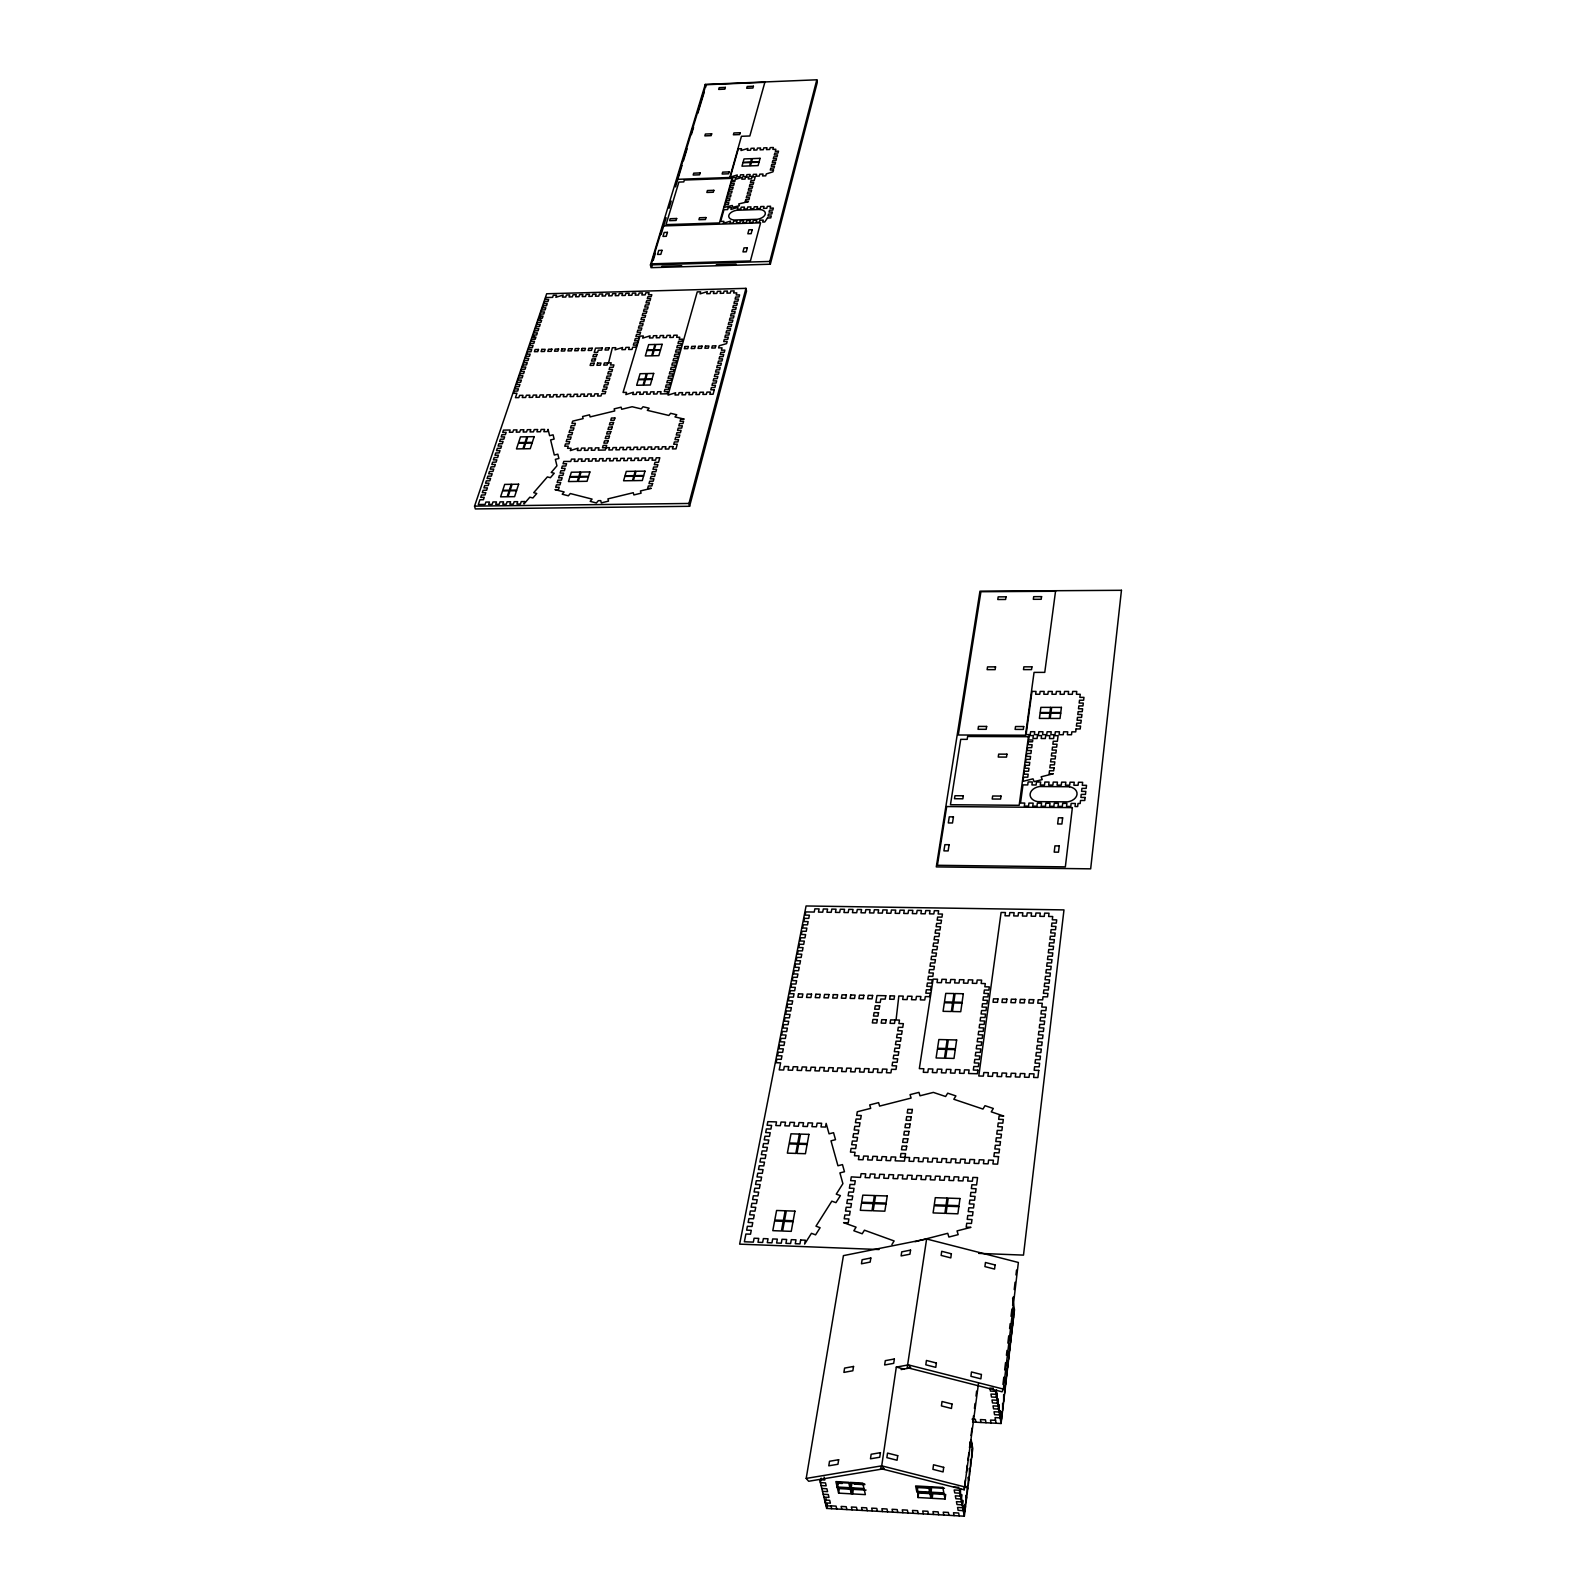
<?xml version="1.0" encoding="UTF-8"?>
<svg xmlns="http://www.w3.org/2000/svg" width="1596" height="1596" viewBox="0 0 1596 1596"><rect width="100%" height="100%" fill="white"/><g stroke="black" fill="none" stroke-linecap="round" stroke-linejoin="round"><path stroke-width="1.5" d="M1003.385 1389.099L1018.368 1262.476L926.618 1238.995L843.426 1255.633L806.199 1478.415L808.653 1481.268L884.144 1468.719L881.71 1465.846L896.314 1367.094L908.403 1364.899L1003.385 1389.099L1002.069 1391.812L907.206 1367.652L926.618 1238.995M1013.54 1311.054L1013.56 1317.897M972.582 1422.056L1001.091 1423.492L1014.497 1309.877L1012.622 1298.286M996.562 1389.956L996.044 1394.305L990.956 1394.066L991.475 1397.039L996.562 1397.278L997.081 1392.909L997.081 1400.231L991.994 1399.991L992.513 1402.944L997.58 1403.183L998.099 1398.834L998.099 1406.136L993.031 1405.877L993.53 1408.829L998.597 1409.069L999.116 1404.719L999.116 1412.001L994.049 1411.762L994.567 1414.694L999.615 1414.934L1000.133 1410.585L1000.113 1417.866L995.066 1417.607L996.064 1423.233M1002.946 1384.51L1003.804 1377.208M1004.682 1369.907L1005.54 1362.605M1006.418 1355.303L1006.996 1350.435M1007.854 1343.134L1008.732 1335.832M1009.59 1328.53L1010.168 1323.663M1011.026 1316.341L1011.904 1309.039M1012.762 1301.738L1013.34 1296.87M1014.218 1289.568L1015.076 1282.266M1015.954 1274.965L1016.532 1270.097M1012.622 1305.348L1013.101 1301.239M965.52 1487.113L881.71 1465.846L880.533 1468.539L964.223 1489.786L978.488 1383.513M971.745 1442.944L972.243 1452.958M964.363 1508.759L964.942 1504.21L965.48 1507.103M971.705 1450.066L971.645 1457.766M824.095 1477.098L824.793 1480.011L819.686 1479.731L826.648 1508.42L964.343 1516.2L972.782 1448.55L971.206 1440.031M964.223 1489.786L965.46 1479.911M966.398 1472.529L967.316 1465.128M967.934 1460.2L968.872 1452.799M969.49 1447.871L970.109 1442.944M971.026 1435.542L971.964 1428.141M972.882 1420.739L973.52 1415.812M974.438 1408.41L975.056 1403.483M975.994 1396.101L976.612 1391.153M945.071 1499.023L945.67 1494.474L932.782 1493.756L932.184 1498.325L945.071 1499.023L943.994 1493.617L931.086 1492.898L931.545 1487.612L944.453 1488.33M929.65 1492.1L928.533 1486.674L915.605 1485.956L916.742 1491.402L929.65 1492.1L930.249 1487.552L917.381 1486.834L918.019 1497.527L930.887 1498.245L931.505 1493.696L918.638 1492.978L918.019 1497.527M851.207 1487.791L849.95 1482.385L862.738 1483.083L863.975 1488.489L851.207 1487.791L851.905 1483.263L864.673 1483.961M851.346 1493.836L852.045 1489.307L839.316 1488.609L838.618 1493.138L851.346 1493.836L850.089 1488.45L837.341 1487.751L838.06 1483.223L842.289 1483.462M852.623 1493.916L851.366 1488.509L864.134 1489.228L865.371 1494.614L852.623 1493.916L853.321 1489.387L866.049 1490.085M837.162 1487.013L835.885 1481.607L848.653 1482.305L849.91 1487.711L837.162 1487.013L837.88 1482.504L850.628 1483.183M826.03 1498.385L825.312 1502.893L830.379 1503.173L829.681 1500.3L824.613 1500.021M826.648 1508.42L827.386 1503.911M821.142 1478.135L820.404 1482.644L825.491 1482.923L826.189 1485.836L821.102 1485.557M770.329 264.218L769.831 261.445L816.813 79.8L705.272 84.408L650.45 264.916L651.028 267.669L770.329 264.218L817.252 82.493L816.813 79.8M689.592 506.291L688.973 503.458L745.97 288.357L546.67 293.764L474.551 506.132L475.329 508.925L689.592 506.291L746.509 291.13L745.97 288.357M651.427 263.839L662.939 225.934L760.574 222.842L750.419 260.966L651.427 263.839L652.006 266.592M653.183 260.527L655.358 253.405M661.123 234.393L666.15 217.774M669.043 208.258L671.198 201.136M675.527 186.872L682.011 165.485M683.447 160.737L687.058 148.867M691.367 134.603L693.542 127.481M697.851 113.216L704.335 91.85M539.727 316.168L543.039 316.088L542.321 318.183L539.029 318.262L538.311 320.337L541.623 320.257L540.904 322.352L537.593 322.432L536.894 324.527L540.206 324.447L539.488 326.542L536.176 326.621L535.458 328.736L538.79 328.656L538.071 330.751L534.76 330.831L534.042 332.946L537.353 332.866L536.655 334.98L533.323 335.06L532.605 337.175L535.937 337.095L535.219 339.21L531.887 339.29L531.169 341.404L534.5 341.325L533.782 343.439L530.451 343.519L529.732 345.654L533.064 345.574L532.346 347.709L528.994 347.788L528.356 349.704L531.687 349.624L530.969 351.758L527.618 351.838L526.82 354.192L530.171 354.113L529.453 356.267L526.101 356.347L525.363 358.482L528.715 358.422L527.997 360.556L524.645 360.636L523.907 362.791L527.259 362.711L526.54 364.886L523.169 364.945L522.451 367.12L525.802 367.04L525.064 369.215L521.712 369.274L520.974 371.449L524.346 371.369L523.608 373.544L520.236 373.624L519.498 375.798L522.87 375.718L522.131 377.893L518.76 377.973L518.022 380.147L521.393 380.087L520.655 382.262L517.284 382.342L516.525 384.536L519.917 384.456L519.179 386.651L515.787 386.731L515.049 388.925L518.441 388.845L517.683 391.04L514.291 391.12L513.553 393.314L516.944 393.254L515.448 397.663L518.84 397.604L519.598 395.389L522.989 395.329L522.251 397.524L525.643 397.464L526.381 395.249L529.872 395.19L529.134 397.404L532.545 397.324L533.283 395.11L536.675 395.05L535.957 397.264L539.368 397.185L540.086 394.97L543.498 394.91L542.78 397.125L546.191 397.045L546.909 394.83L550.321 394.771L549.603 396.985L553.014 396.925L553.732 394.711L557.144 394.631L556.425 396.845L559.857 396.786L560.555 394.571L563.986 394.491L563.268 396.706L566.68 396.646L567.398 394.431L570.809 394.352L570.111 396.566L573.543 396.506L574.241 394.292L577.672 394.212L576.974 396.446L580.385 396.367L581.084 394.152L584.515 394.072L583.817 396.307L587.248 396.227L587.946 394.013L591.378 393.953L590.68 396.167L594.131 396.087L594.809 393.873L598.241 393.813L597.562 396.027L600.994 395.968L601.672 393.733L605.123 393.673L605.802 391.439L602.37 391.519L603.049 389.304L606.48 389.225L607.158 387.01L603.727 387.09L604.405 384.875L607.837 384.816L608.495 382.601L605.084 382.681L605.762 380.466L609.173 380.407L609.852 378.212L606.42 378.272L607.098 376.077L610.53 376.018L611.188 373.823L607.777 373.903L608.455 371.708L611.866 371.629L612.525 369.454L609.113 369.514L609.792 367.339L613.203 367.26L613.921 364.905L610.51 364.985L611.188 362.811L608.555 362.871L612.365 347.748L615.737 347.669L615.078 349.823L622.52 347.509L621.861 349.664L625.253 349.584L625.891 347.429L629.283 347.349L628.644 349.504L632.036 349.424L632.674 347.27L636.066 347.19L636.724 345.055L633.333 345.135L633.971 342.98L637.363 342.901L638.001 340.766L634.61 340.846L635.268 338.711L638.639 338.631L639.278 336.497L635.906 336.576L636.545 334.442L639.916 334.362L640.555 332.227L637.183 332.307L637.821 330.192L641.193 330.113L641.831 327.978L638.46 328.078L639.098 325.943L642.47 325.863L643.108 323.749L639.737 323.828L640.375 321.734L643.727 321.634L644.365 319.539L641.013 319.619L641.632 317.524L645.003 317.424L645.622 315.33L642.27 315.409L642.909 313.315L646.26 313.235L646.879 311.14L643.527 311.22L644.166 309.125L647.517 309.045L648.136 306.951L644.784 307.05L645.422 304.956L648.754 304.876L649.392 302.801L646.041 302.881L646.679 300.806L650.011 300.726L650.629 298.651L647.298 298.731L647.896 296.756L651.228 296.676L651.806 294.701L648.475 294.801L649.093 292.726L645.782 292.826L645.163 294.881L641.831 294.981L642.45 292.906L639.138 293.006L638.5 295.061L635.188 295.16L635.807 293.085L632.495 293.185L631.856 295.24L628.545 295.34L629.183 293.265L625.851 293.365L625.213 295.42L621.901 295.519L622.54 293.445L619.228 293.544L618.59 295.599L615.278 295.699L615.916 293.624L612.605 293.724L611.966 295.779L608.655 295.878L609.313 293.804L606.001 293.903L605.343 295.958L602.031 296.058L602.69 293.983L599.398 294.083L598.739 296.138L595.428 296.218L596.086 294.163L592.794 294.262L592.116 296.317L588.824 296.397L589.483 294.342L586.191 294.442L585.533 296.497L582.221 296.577L582.899 294.522L579.607 294.622L578.929 296.676L575.637 296.756L576.316 294.701L573.024 294.801L572.346 296.856L569.054 296.936L569.732 294.881L566.44 294.981L565.762 297.036L562.47 297.115L563.149 295.061L555.887 297.295L556.585 295.24L553.293 295.32L552.615 297.375L546.051 297.554L545.353 299.609L548.625 299.529L547.927 301.584L544.655 301.664L543.957 303.739L547.229 303.639L546.53 305.714L543.239 305.794L542.54 307.868L545.832 307.789L545.134 309.843L541.842 309.943L541.144 312.018L544.435 311.938L543.737 314.013L540.426 314.093L540.386 318.921M891.905 1244.561L894.119 1240.95L864.434 1230.197L862.199 1233.768L853.84 1230.755L856.074 1227.164L843.586 1222.656L848.254 1222.815L848.892 1218.965L844.224 1218.785L844.883 1214.935L849.551 1215.115L850.189 1211.264L845.521 1211.085L846.179 1207.254L850.828 1207.434L851.466 1203.603L846.818 1203.424L847.456 1199.613L852.104 1199.773L852.743 1195.963L848.114 1195.803L848.753 1192.013L853.381 1192.172L854.02 1188.362L849.391 1188.202L850.03 1184.432L854.658 1184.591L855.276 1180.801L850.668 1180.641L851.306 1176.87L860.483 1177.429L861.122 1173.678L865.73 1173.838L865.112 1177.589L869.74 1177.748L870.359 1173.978L875.087 1174.137L874.488 1177.908L879.117 1178.067L879.715 1174.297L884.344 1174.457L883.745 1178.227L888.393 1178.387L888.992 1174.616L893.62 1174.756L893.022 1178.546L897.67 1178.686L898.249 1174.915L902.897 1175.075L902.319 1178.846L906.967 1179.005L907.545 1175.235L912.194 1175.394L911.615 1179.165L916.264 1179.324L916.842 1175.534L921.49 1175.693L920.932 1179.484L925.6 1179.643L926.139 1175.853L930.807 1176.013L930.249 1179.783L934.917 1179.943L935.475 1176.172L940.144 1176.312L939.585 1180.102L944.253 1180.262L944.792 1176.471L949.48 1176.631L948.942 1180.422L953.61 1180.581L954.149 1176.791L958.817 1176.95L958.298 1180.741L962.986 1180.9L963.505 1177.11L968.193 1177.25L967.675 1181.06L972.363 1181.22L972.862 1177.409L977.55 1177.569L976.592 1184.93L971.884 1184.771L971.365 1188.581L976.074 1188.741L975.575 1192.571L970.867 1192.392L970.348 1196.222L975.056 1196.402L974.558 1200.232L969.829 1200.072L969.311 1203.923L974.039 1204.082L973.52 1207.933L968.792 1207.773L968.273 1211.623L973.021 1211.803L972.503 1215.673L967.755 1215.494L967.236 1219.384L971.984 1219.563L971.465 1223.454L966.717 1223.274L966.198 1227.164L970.947 1227.344L957.041 1230.915L958.179 1234.646L948.882 1237.04L947.745 1233.309L915.087 1241.708M901.082 1369.568L910.737 1367.812L908.403 1364.899M806.199 1478.415L881.71 1465.846M650.45 264.916L769.831 261.445M661.901 266.293L681.692 265.734M716.305 264.736L736.095 264.158M474.551 506.132L688.973 503.458M879.077 1249.528L739.646 1244.142L806.08 905.969L1063.973 909.9L1023.495 1255.114L978.667 1253.379M993.311 1388.281L989.919 1388.121L990.438 1391.094L995.525 1391.333L1001.091 1423.492M972.044 1419.163L975.395 1419.323L975.914 1422.236M995.545 1420.32L990.518 1420.081L991.016 1422.994M953.61 1487.033L958.797 1487.332M854.199 1484.1L864.833 1484.679M917.52 1487.572L930.408 1488.27M916.902 1492.12L929.79 1492.839L930.887 1498.245M821.82 1488.47L826.888 1488.749L827.586 1491.642L822.519 1491.362M823.217 1494.255L828.284 1494.534L828.982 1497.427L823.915 1497.128M826.01 1505.746L831.057 1506.045M896.314 1367.094L903.954 1369.029M533.323 335.06L534.002 337.793M831.696 1508.699L831.017 1505.846L836.065 1506.125L836.763 1508.998M837.341 1487.751L838.618 1493.138M841.81 1509.277L841.132 1506.425L846.199 1506.704L846.878 1509.557M852.065 1509.856L851.386 1507.003L856.473 1507.282L857.132 1510.135M862.199 1510.434L861.541 1507.562L866.628 1507.841L867.266 1510.714M872.354 1511.013L871.695 1508.14L876.783 1508.42L877.441 1511.292M882.508 1511.572L881.89 1508.719L886.977 1508.998L887.615 1511.871M892.703 1512.15L892.064 1509.277L897.171 1509.577L897.79 1512.449M902.897 1512.729L902.279 1509.856L907.386 1510.135L907.984 1513.008M913.092 1513.307L912.493 1510.434L917.6 1510.714L918.199 1513.587M923.326 1513.886L922.727 1511.013L927.855 1511.292L928.433 1514.165M931.086 1492.898L932.184 1498.325M933.56 1514.464L932.982 1511.592L938.109 1511.871L938.687 1514.744M943.815 1515.043L943.236 1512.17L948.363 1512.449L948.942 1515.322M954.069 1515.621L953.51 1512.749L958.657 1513.028L959.216 1515.901M966.059 1502.554L966.059 1495.153L966.617 1498.026M964.922 1511.631L963.844 1506.065L963.286 1510.634L958.119 1510.335L957.56 1507.442L962.727 1507.741L962.747 1500.28L962.169 1504.848L957.002 1504.549L956.443 1501.656L961.61 1501.936L961.63 1494.455L961.051 1499.023L955.884 1498.744L955.306 1495.831L960.493 1496.11L960.493 1488.609L959.914 1493.198L954.747 1492.898L954.169 1489.986L959.356 1490.265L964.343 1516.2M967.735 1489.008L967.196 1486.115L967.176 1493.517M969.41 1475.562L969.43 1468.2L969.969 1471.093M968.852 1480.031L968.313 1477.138L968.293 1484.519M705.272 84.408L705.771 87.082M971.086 1462.195L970.548 1459.303L970.528 1466.644M970.109 1441.527L970.647 1444.44M980.961 1422.475L980.423 1419.582L985.47 1419.822L985.989 1422.734M1002.128 1414.794L1001.61 1411.881L1001.61 1419.143M1004.163 1397.537L1003.665 1394.625L1003.645 1401.847M1003.146 1406.156L1002.647 1403.243L1002.627 1410.465M1006.178 1380.44L1005.68 1377.528L1005.68 1384.71M1005.161 1388.979L1004.662 1386.066L1004.662 1393.248M1008.173 1363.503L1007.675 1360.57L1007.675 1367.732M1007.176 1371.962L1006.677 1369.029L1006.677 1376.191M1010.148 1346.705L1009.67 1343.772L1009.65 1350.894M1009.171 1355.084L1008.672 1352.151L1008.672 1359.293M1012.123 1330.067L1011.645 1327.134L1011.625 1334.216M1011.146 1338.366L1010.647 1335.433L1010.647 1342.535M1013.101 1308.301L1014.019 1313.987M1013.101 1321.807L1012.622 1318.875L1012.602 1325.937M1121.449 590.301L1090.667 868.842L936.293 866.907L979.964 591.198L1121.449 590.301M1085.12 797.461L1084.761 800.494L1080.532 800.474L1080.173 803.506L1078.018 803.486L1077.659 806.539L1075.026 806.519L1075.385 803.466L1071.135 803.426L1070.776 806.479L1066.547 806.439L1066.906 803.406L1062.677 803.367L1062.318 806.419L1058.088 806.379L1058.447 803.327L1054.238 803.307L1053.859 806.339L1049.629 806.299L1050.008 803.267L1045.799 803.227L1045.4 806.279L1041.19 806.239L1041.57 803.187L1037.36 803.167L1036.961 806.199L1032.752 806.16L1033.151 803.127L1028.941 803.087L1028.542 806.14L1024.333 806.1L1024.732 803.067L1020.522 803.027L1022.976 784.893L1027.724 784.933L1028.123 781.94L1032.313 781.96L1031.914 784.953L1036.103 784.993L1036.482 782L1040.672 782.02L1040.293 785.013L1044.482 785.052L1044.861 782.04L1049.051 782.08L1048.672 785.072L1052.861 785.112L1053.24 782.1L1057.43 782.14L1057.071 785.132L1061.26 785.152L1061.639 782.16L1065.829 782.18L1065.45 785.192L1069.659 785.212L1070.018 782.22L1074.228 782.24L1073.869 785.252L1078.078 785.272L1078.437 782.279L1082.647 782.299L1082.288 785.312L1086.517 785.332L1086.158 788.384L1081.928 788.364L1081.589 791.377L1085.819 791.397L1085.46 794.429L1081.23 794.389L1080.891 797.421L1085.12 797.461M1072.372 807.616L1065.35 866.867L937.411 865.291L946.687 806.559L1072.372 807.616M1076.063 728.953L1075.724 731.846L1071.854 731.846L1071.495 734.739L1067.365 734.739L1067.724 731.826L1063.594 731.806L1063.235 734.719L1059.106 734.699L1059.465 731.806L1055.335 731.786L1054.956 734.699L1050.846 734.679L1051.205 731.766L1047.096 731.766L1046.717 734.659L1042.587 734.639L1042.966 731.746L1038.856 731.726L1038.457 734.639L1034.348 734.619L1034.727 731.726L1030.617 731.706L1030.238 734.599L1026.108 734.599L1031.994 691.427L1036.043 691.427L1035.664 694.26L1039.734 694.26L1040.113 691.427L1044.183 691.427L1043.804 694.26L1047.874 694.26L1048.233 691.447L1052.303 691.447L1051.944 694.26L1056.013 694.26L1056.372 691.447L1060.442 691.447L1060.083 694.28L1064.173 694.28L1064.532 691.447L1068.602 691.447L1068.243 694.28L1072.332 694.28L1072.672 691.447L1076.761 691.447L1076.422 694.28L1080.233 694.28L1079.854 697.372L1083.963 697.372L1083.624 700.225L1079.514 700.225L1079.175 703.058L1083.285 703.078L1082.946 705.931L1078.836 705.911L1078.497 708.784L1082.607 708.784L1082.248 711.656L1078.138 711.636L1077.799 714.509L1081.908 714.529L1081.569 717.402L1077.46 717.382L1077.101 720.275L1081.23 720.275L1080.891 723.168L1076.761 723.168L1076.422 726.06L1080.552 726.06L1080.193 728.953L1076.063 728.953M1038.757 1070.397L1037.899 1077.559L1033.629 1077.46L1034.048 1073.869L1029.48 1073.749L1029.041 1077.32L1024.452 1077.2L1024.891 1073.629L1020.323 1073.51L1019.884 1077.081L1015.295 1076.961L1015.754 1073.39L1011.186 1073.27L1010.727 1076.841L1006.158 1076.721L1006.617 1073.15L1002.049 1073.011L1001.59 1076.602L997.021 1076.482L997.48 1072.891L992.931 1072.771L992.453 1076.362L987.904 1076.243L988.383 1072.652L983.834 1072.532L983.336 1076.123L978.787 1076.003L1001.091 912.473L1005.44 912.533L1005.001 915.785L1009.35 915.845L1009.789 912.593L1014.138 912.673L1013.699 915.924L1018.068 915.984L1018.487 912.732L1022.837 912.792L1022.418 916.044L1026.787 916.124L1027.186 912.872L1031.555 912.932L1031.136 916.184L1035.505 916.264L1035.924 913.012L1040.273 913.072L1039.874 916.323L1044.243 916.403L1044.642 913.131L1049.011 913.211L1048.612 916.463L1052.702 916.523L1052.303 919.795L1056.692 919.875L1056.293 923.146L1051.924 923.067L1051.525 926.358L1055.914 926.418L1055.515 929.71L1051.126 929.63L1050.727 932.922L1055.136 933.002L1054.737 936.293L1050.328 936.234L1049.929 939.525L1054.338 939.605L1053.939 942.917L1049.53 942.837L1049.131 946.169L1053.54 946.248L1053.16 949.58L1048.732 949.5L1048.333 952.832L1052.762 952.912L1052.362 956.243L1047.934 956.164L1047.515 959.515L1051.964 959.595L1051.565 962.947L1047.116 962.867L1046.717 966.218L1051.166 966.298L1050.767 969.67L1046.318 969.59L1045.899 972.962L1050.348 973.041L1049.949 976.433L1045.5 976.333L1045.081 979.725L1049.55 979.824L1049.151 983.216L1044.682 983.116L1044.263 986.528L1048.732 986.607L1048.333 990.019L1043.864 989.939L1043.445 993.35L1047.934 993.45L1047.515 996.862L1043.026 996.762L1042.667 999.854L1038.178 999.754L1037.759 1003.186L1042.248 1003.285L1041.789 1007.076L1046.298 1007.176L1045.879 1010.627L1041.37 1010.527L1040.971 1013.979L1045.46 1014.078L1045.061 1017.55L1040.552 1017.45L1040.133 1020.921L1044.642 1021.021L1044.223 1024.492L1039.714 1024.393L1039.295 1027.884L1043.804 1027.984L1043.385 1031.475L1038.856 1031.375L1038.437 1034.866L1042.986 1034.986L1042.567 1038.497L1038.018 1038.378L1037.6 1041.889L1042.148 1042.008L1041.729 1045.52L1037.181 1045.42L1036.742 1048.951L1041.29 1049.051L1040.871 1052.602L1036.323 1052.482L1035.904 1056.033L1040.452 1056.133L1040.033 1059.684L1035.465 1059.584L1035.046 1063.136L1039.614 1063.255L1039.176 1066.826L1034.607 1066.707L1034.188 1070.278L1038.757 1070.397M1059.245 845.92L1058.487 852.184L1054.198 852.124L1054.956 845.86L1059.245 845.92M1062.637 817.85L1061.899 823.995L1057.649 823.955L1058.387 817.81L1062.637 817.85M1033.689 999.675L1033.27 1003.106L1028.802 1003.006L1029.22 999.575L1033.689 999.675M981.42 1374.495L980.882 1378.844L970.927 1376.311L971.485 1371.962L981.42 1374.495M995.086 1264.97L994.567 1269.079L984.912 1266.606L985.45 1262.496L995.086 1264.97M1024.752 999.475L1024.313 1002.906L1019.844 1002.807L1020.263 999.375L1024.752 999.475M1060.682 713.272L1060.023 718.459L1050.208 718.439L1050.886 713.252L1060.682 713.272M1061.42 707.387L1060.761 712.554L1050.986 712.534L1051.644 707.367L1061.42 707.387M1054.058 767.816L1053.679 770.788L1049.49 770.768L1049.111 773.741L1053.3 773.761L1041.151 776.793L1042.228 779.606L1034.108 781.641L1033.031 778.828L1023.036 781.322L1023.595 777.152L1027.764 777.192L1028.163 774.2L1024.014 774.18L1024.413 771.207L1028.562 771.227L1028.961 768.255L1024.812 768.235L1025.211 765.282L1029.36 765.302L1029.759 762.349L1025.61 762.329L1026.009 759.377L1030.158 759.397L1030.557 756.444L1026.408 756.424L1026.807 753.492L1030.936 753.492L1031.335 750.559L1027.206 750.539L1027.585 747.626L1031.734 747.626L1032.113 744.714L1027.984 744.694L1028.383 741.781L1032.512 741.801L1032.752 739.985L1028.622 739.965L1029.22 735.576L1033.33 735.576L1032.951 738.489L1037.081 738.509L1037.46 735.596L1041.57 735.616L1041.19 738.509L1045.32 738.529L1045.699 735.616L1049.829 735.636L1049.47 738.549L1053.599 738.569L1053.958 735.656L1058.088 735.676L1057.39 741.302L1053.24 741.282L1052.881 744.215L1057.011 744.235L1056.652 747.147L1052.502 747.147L1052.123 750.08L1056.273 750.08L1055.914 753.033L1051.764 753.013L1051.385 755.945L1055.535 755.965L1055.175 758.918L1051.006 758.898L1050.627 761.851L1054.796 761.89L1054.417 764.843L1050.248 764.823L1049.869 767.796L1054.058 767.816M1015.794 999.276L1015.355 1002.707L1010.886 1002.607L1011.325 999.196L1015.794 999.276M998.557 1156.621L997.6 1164.142L992.912 1163.983L993.41 1160.212L988.602 1160.073L988.104 1163.823L983.435 1163.683L983.934 1159.913L979.266 1159.773L978.767 1163.524L974.099 1163.364L974.597 1159.614L969.929 1159.454L969.43 1163.225L964.762 1163.065L965.281 1159.314L960.612 1159.155L960.094 1162.925L955.445 1162.766L955.964 1159.015L951.316 1158.856L950.777 1162.606L946.149 1162.467L946.687 1158.716L942.039 1158.556L941.5 1162.307L936.852 1162.167L937.391 1158.417L932.762 1158.257L932.204 1162.008L927.575 1161.868L928.114 1158.117L923.486 1157.958L922.927 1161.708L918.299 1161.549L918.857 1157.818L914.229 1157.659L913.67 1161.409L909.042 1161.25L909.6 1157.519L900.363 1157.22L900.942 1153.489L905.55 1153.629L904.413 1161.11L895.157 1160.811L895.755 1157.06L891.147 1156.92L890.548 1160.651L885.94 1160.511L886.518 1156.781L882.049 1156.621L881.451 1160.352L876.842 1160.212L877.441 1156.482L872.852 1156.322L872.234 1160.053L867.625 1159.913L868.244 1156.182L863.655 1156.043L863.037 1159.753L858.429 1159.614L859.047 1155.883L854.459 1155.743L855.037 1152.272L850.449 1152.112L851.087 1148.422L855.655 1148.561L856.294 1144.851L851.725 1144.711L852.344 1141.02L856.912 1141.16L857.531 1137.469L852.962 1137.33L853.601 1133.659L858.149 1133.798L858.768 1130.128L854.219 1129.988L854.838 1126.337L859.386 1126.457L860.005 1122.806L855.456 1122.666L856.074 1119.035L860.623 1119.155L861.241 1115.524L856.693 1115.385L857.311 1111.754L870.698 1108.362L869.7 1104.911L878.598 1102.637L879.615 1106.088L911.097 1098.068L910.059 1094.637L918.957 1092.382L920.014 1095.794L933.361 1092.402L945.63 1096.512L947.705 1093.18L955.904 1095.933L953.829 1099.265L982.956 1109.06L985.011 1105.689L993.311 1108.462L991.256 1111.853L1003.744 1116.043L999.116 1115.903L998.677 1119.335L1003.305 1119.474L1002.827 1123.145L998.198 1123.005L997.739 1126.696L1002.368 1126.836L1001.889 1130.527L997.261 1130.387L996.782 1134.098L1001.43 1134.237L1000.951 1137.948L996.303 1137.808L995.824 1141.519L1000.473 1141.659L999.994 1145.389L995.345 1145.25L994.867 1148.98L999.515 1149.12L999.036 1152.871L994.368 1152.711L993.889 1156.462L998.557 1156.621M1049.869 713.252L1049.19 718.439L1039.395 718.419L1040.093 713.232L1049.869 713.252M1050.627 707.367L1049.949 712.534L1040.173 712.514L1040.871 707.367L1050.627 707.367M943.695 1467.342L943.096 1471.931L932.922 1469.337L933.52 1464.769L943.695 1467.342M952.034 1404.041L951.455 1408.47L941.441 1405.916L942.019 1401.507L952.034 1404.041M1006.877 999.096L1006.418 1002.527L1001.949 1002.428L1002.408 998.996L1006.877 999.096M997.939 998.897L997.48 1002.328L993.031 1002.228L993.49 998.817L997.939 998.897M1055.535 591.258L1044.762 672.375L1034.048 672.395L1025.49 735.237L958.278 734.998L980.922 591.717L1055.535 591.258M1028.442 736.694L1019.166 805.302L950.458 804.723L960.732 739.347L967.176 739.367L967.635 736.474L1028.442 736.694M958.877 1206.636L957.879 1213.818L946.069 1213.399L947.086 1206.217L958.877 1206.636M959.974 1198.536L958.997 1205.678L947.226 1205.259L948.224 1198.117L959.974 1198.536M977.869 1070.178L977.39 1073.749L968.592 1073.51L969.091 1069.958L964.543 1069.839L964.044 1073.39L959.515 1073.27L960.014 1069.719L955.485 1069.599L954.967 1073.15L950.438 1073.031L950.957 1069.48L946.428 1069.36L945.909 1072.911L941.381 1072.791L941.899 1069.24L937.391 1069.12L936.852 1072.672L932.343 1072.552L932.862 1069.001L928.353 1068.881L927.815 1072.432L923.306 1072.312L923.845 1068.761L919.336 1068.642L933.121 979.126L937.53 979.226L937.012 982.597L941.401 982.677L941.919 979.306L946.328 979.385L945.81 982.757L950.219 982.857L950.717 979.485L955.126 979.565L954.627 982.937L959.036 983.036L959.535 979.665L963.944 979.745L963.465 983.116L967.874 983.216L968.373 979.844L972.782 979.924L972.303 983.296L976.732 983.395L977.191 980.024L981.62 980.104L981.141 983.475L985.291 983.575L984.832 986.787L989.281 986.887L988.842 990.119L984.393 990.019L983.914 993.41L988.363 993.51L987.904 996.921L983.455 996.822L982.976 1000.253L987.425 1000.333L986.966 1003.764L982.498 1003.665L982.039 1007.096L986.488 1007.196L986.029 1010.627L981.56 1010.527L981.081 1013.979L985.55 1014.078L985.071 1017.53L980.602 1017.43L980.124 1020.881L984.612 1021.001L984.134 1024.452L979.645 1024.353L979.166 1027.824L983.655 1027.924L983.176 1031.415L978.687 1031.315L978.208 1034.787L982.697 1034.906L982.218 1038.398L977.73 1038.298L977.231 1041.789L981.74 1041.909L981.261 1045.42L976.752 1045.3L976.273 1048.811L980.782 1048.931L980.303 1052.442L975.774 1052.343L975.296 1055.874L979.804 1055.973L979.326 1059.525L974.797 1059.405L974.318 1062.956L978.847 1063.076L978.348 1066.627L973.819 1066.507L973.321 1070.058L977.869 1070.178M1023.714 726.539L1023.335 729.432L1015.116 729.392L1015.535 726.519L1023.714 726.539M1031.914 666.829L1031.535 669.602L1023.495 669.622L1023.874 666.829L1031.914 666.829M1041.57 596.625L1041.19 599.278L1033.33 599.318L1033.689 596.665L1041.57 596.625M936.373 1363.004L935.775 1367.353L925.82 1364.819L926.418 1360.47L936.373 1363.004M951.376 1253.778L950.797 1257.887L941.141 1255.414L941.72 1251.304L951.376 1253.778M1001.011 796.065L1000.572 799.077L992.213 799.017L992.652 796.005L1001.011 796.065M1006.936 754.17L1006.517 757.103L998.258 757.063L998.677 754.13L1006.936 754.17M945.909 1206.177L944.892 1213.339L933.101 1212.92L934.139 1205.758L945.909 1206.177M947.046 1198.077L946.029 1205.219L934.278 1204.8L935.296 1197.678L947.046 1198.077M955.266 1049.609L953.989 1058.427L945.61 1058.208L946.887 1049.41L955.266 1049.609M956.642 1039.974L955.386 1048.732L947.027 1048.532L948.303 1039.774L956.642 1039.974M961.969 1003.126L960.732 1011.704L952.453 1011.525L953.71 1002.946L961.969 1003.126M963.326 993.749L962.089 1002.288L953.829 1002.108L955.086 993.57L963.326 993.749M897.73 1455.672L897.072 1460.24L886.877 1457.647L887.536 1453.098L897.73 1455.672M945.77 1049.37L944.473 1058.188L936.094 1057.968L937.411 1049.17L945.77 1049.37M947.186 1039.734L945.889 1048.492L937.55 1048.293L938.867 1039.535L947.186 1039.734M952.613 1002.926L951.336 1011.505L943.076 1011.325L944.353 1002.747L952.613 1002.926M953.989 993.55L952.732 1002.069L944.493 1001.909L945.77 993.39L953.989 993.55M880.413 1452.679L879.735 1457.248L870.478 1458.804L871.157 1454.255L880.413 1452.679M894.359 1358.994L893.7 1363.343L884.643 1364.979L885.301 1360.65L894.359 1358.994M910.558 1250.107L909.939 1254.197L901.122 1255.932L901.74 1251.862L910.558 1250.107M986.647 726.439L986.208 729.312L978.049 729.292L978.488 726.399L986.647 726.439M995.545 666.869L995.126 669.642L987.126 669.642L987.545 666.889L995.545 666.869M1005.999 596.824L1005.6 599.478L997.779 599.517L998.178 596.864L1005.999 596.824M906.708 1146.207L906.129 1149.918L901.521 1149.758L902.099 1146.048L906.708 1146.207M907.845 1138.806L907.286 1142.497L902.678 1142.337L903.256 1138.666L907.845 1138.806M908.982 1131.424L908.423 1135.115L903.835 1134.975L904.393 1131.285L908.982 1131.424M910.119 1124.083L909.56 1127.754L904.972 1127.614L905.55 1123.943L910.119 1124.083M911.236 1116.761L910.678 1120.412L906.109 1120.292L906.688 1116.641L911.236 1116.761M912.373 1109.479L911.815 1113.13L907.246 1112.991L907.805 1109.36L912.373 1109.479M930.229 993.271L929.69 996.662L925.281 996.582L924.762 999.974L920.333 999.874L920.872 996.483L916.443 996.383L915.905 999.794L911.496 999.695L912.054 996.283L907.645 996.203L907.087 999.595L902.678 999.495L903.236 996.104L898.827 996.004L896.054 1020.004L899.466 1020.083L898.907 1023.535L903.356 1023.635L902.738 1027.385L898.309 1027.285L897.75 1030.737L902.179 1030.856L901.62 1034.328L897.171 1034.208L896.613 1037.679L901.062 1037.799L900.503 1041.27L896.054 1041.171L895.476 1044.662L899.945 1044.762L899.386 1048.273L894.917 1048.153L894.359 1051.664L898.827 1051.784L898.249 1055.295L893.78 1055.175L893.201 1058.687L897.69 1058.806L897.132 1062.338L892.643 1062.218L892.064 1065.749L896.553 1065.869L895.994 1069.42L891.486 1069.3L890.907 1072.851L886.418 1072.731L886.997 1069.18L882.508 1069.061L881.93 1072.612L877.441 1072.492L878.019 1068.941L873.551 1068.821L872.952 1072.372L868.463 1072.253L869.062 1068.702L864.593 1068.582L863.975 1072.133L859.506 1072.013L860.104 1068.462L855.636 1068.342L855.017 1071.894L850.548 1071.774L851.167 1068.243L846.698 1068.123L846.08 1071.654L841.611 1071.534L842.229 1068.003L837.78 1067.884L837.142 1071.415L832.693 1071.295L833.312 1067.764L828.863 1067.644L828.224 1071.175L823.775 1071.056L824.414 1067.524L819.965 1067.405L819.307 1070.936L814.858 1070.816L815.516 1067.305L811.067 1067.185L810.409 1070.697L805.96 1070.597L806.618 1067.066L802.19 1066.946L801.511 1070.477L797.082 1070.357L797.741 1066.826L793.212 1066.707L792.534 1070.238L788.085 1070.118L788.763 1066.587L784.334 1066.467L783.656 1069.998L779.227 1069.879L780.604 1062.856L776.175 1062.737L776.873 1059.225L781.282 1059.345L781.96 1055.854L777.551 1055.734L778.23 1052.243L782.639 1052.362L783.317 1048.871L778.928 1048.772L779.606 1045.3L783.995 1045.4L784.673 1041.929L780.284 1041.829L780.963 1038.358L785.352 1038.477L786.03 1035.026L781.641 1034.906L782.319 1031.475L786.688 1031.575L787.367 1028.123L782.998 1028.024L783.656 1024.592L788.025 1024.692L788.703 1021.28L784.334 1021.181L785.013 1017.749L789.362 1017.849L790.04 1014.438L785.671 1014.338L786.349 1010.946L790.698 1011.046L791.357 1007.635L787.008 1007.535L787.666 1004.143L792.015 1004.243L792.673 1000.872L788.344 1000.772L789.062 997.061L793.412 997.141L794.05 993.769L789.721 993.69L790.319 990.657L794.648 990.757L795.307 987.385L790.978 987.306L791.636 983.954L795.965 984.034L796.604 980.702L792.294 980.602L792.953 977.271L797.262 977.351L797.9 974.019L793.591 973.939L794.249 970.627L798.559 970.707L799.197 967.395L794.908 967.296L795.546 963.984L799.855 964.084L800.494 960.772L796.205 960.692L796.843 957.4L801.132 957.48L801.771 954.189L797.481 954.109L798.14 950.817L802.409 950.897L803.047 947.625L798.778 947.545L799.416 944.273L803.686 944.353L804.324 941.081L800.055 941.002L800.693 937.75L804.963 937.83L805.601 934.578L801.332 934.498L801.97 931.246L806.239 931.326L806.858 928.094L802.608 928.014L803.247 924.782L807.496 924.862L808.115 921.63L803.865 921.55L804.504 918.338L808.753 918.398L809.371 915.186L805.142 915.126L805.761 911.915L814.239 912.054L814.858 908.842L819.087 908.902L818.469 912.114L822.718 912.174L823.317 908.982L827.566 909.042L826.947 912.254L831.197 912.314L831.795 909.102L836.045 909.181L835.446 912.373L839.696 912.453L840.294 909.241L844.543 909.301L843.945 912.513L848.194 912.573L848.793 909.361L853.042 909.441L852.464 912.653L856.713 912.713L857.291 909.501L861.561 909.56L860.982 912.772L865.251 912.852L865.83 909.64L870.079 909.7L869.521 912.912L873.79 912.972L874.349 909.76L878.618 909.84L878.059 913.052L882.329 913.111L882.887 909.9L887.157 909.959L886.618 913.191L890.887 913.251L891.446 910.019L895.715 910.099L895.176 913.311L899.466 913.391L900.004 910.159L904.274 910.219L903.735 913.451L908.024 913.51L908.563 910.299L912.852 910.358L912.333 913.59L916.623 913.65L917.141 910.418L921.431 910.498L920.912 913.71L925.221 913.79L925.74 910.558L930.029 910.618L929.51 913.85L933.82 913.929L934.338 910.698L938.628 910.757L938.129 913.989L942.438 914.049L941.959 917.141L937.65 917.062L937.171 920.154L941.5 920.214L940.982 923.466L936.672 923.406L936.154 926.658L940.483 926.737L939.984 929.989L935.655 929.929L935.136 933.181L939.485 933.261L938.967 936.533L934.638 936.473L934.119 939.745L938.468 939.825L937.969 943.116L933.62 943.037L933.101 946.328L937.451 946.408L936.932 949.72L932.583 949.64L932.064 952.952L936.433 953.031L935.914 956.343L931.545 956.263L931.047 959.575L935.416 959.675L934.897 962.986L930.528 962.907L930.009 966.238L934.378 966.338L933.86 969.67L929.49 969.59L928.952 972.942L933.341 973.021L932.822 976.373L928.433 976.293L927.914 979.665L932.303 979.745L931.785 983.116L927.396 983.036L926.857 986.408L931.266 986.488L930.747 989.879L926.338 989.779L925.82 993.171L930.229 993.271M963.306 795.786L962.847 798.798L954.508 798.718L954.987 795.726L963.306 795.786M949.101 844.703L948.144 850.927L943.914 850.868L944.892 844.663L949.101 844.703M953.43 816.873L952.493 822.977L948.303 822.938L949.261 816.833L953.43 816.873M885.98 1204.062L884.842 1211.184L873.152 1210.765L874.309 1203.643L885.98 1204.062M887.236 1195.983L886.119 1203.085L874.448 1202.686L875.606 1195.584L887.236 1195.983M838.658 1459.722L837.94 1464.27L828.783 1465.806L829.521 1461.278L838.658 1459.722M853.541 1366.455L852.843 1370.765L843.905 1372.4L844.603 1368.091L853.541 1366.455M870.817 1258.007L870.179 1262.077L861.461 1263.793L862.119 1259.723L870.817 1258.007M873.132 1203.603L871.995 1210.726L860.324 1210.307L861.481 1203.185L873.132 1203.603M874.428 1195.544L873.291 1202.646L861.64 1202.227L862.818 1195.145L874.428 1195.544M895.037 1019.984L894.478 1023.435L890.049 1023.315L890.608 1019.884L895.037 1019.984M886.199 1019.784L885.62 1023.216L881.192 1023.116L881.77 1019.684L886.199 1019.784M890.169 995.824L889.61 999.216L893.999 999.315L894.558 995.924L890.169 995.824M885.78 995.724L885.201 999.116L880.812 999.036L880.234 1002.468L875.845 1002.388L877.002 995.545L885.78 995.724M877.341 1019.585L876.763 1023.016L872.354 1022.916L872.932 1019.465L877.341 1019.585M878.518 1012.722L877.94 1016.133L873.511 1016.034L874.109 1012.622L878.518 1012.722M879.655 1005.879L879.077 1009.29L874.688 1009.191L875.266 1005.779L879.655 1005.879M872.613 995.445L872.034 998.837L867.645 998.757L868.244 995.365L872.613 995.445M863.855 995.266L863.276 998.657L858.887 998.557L859.486 995.166L863.855 995.266M850.748 994.986L850.149 998.378L854.518 998.458L855.117 995.086L850.748 994.986M800.653 1240.012L799.955 1243.902L795.287 1243.723L795.985 1239.833L791.317 1239.653L790.599 1243.543L785.93 1243.364L786.648 1239.474L782 1239.294L781.282 1243.184L776.614 1243.005L777.332 1239.114L772.683 1238.955L771.945 1242.825L767.297 1242.646L768.035 1238.775L763.387 1238.596L762.649 1242.466L758 1242.287L758.738 1238.416L754.09 1238.237L753.352 1242.127L744.374 1241.768L745.891 1234.027L750.519 1234.207L751.277 1230.336L746.649 1230.157L747.387 1226.307L752.015 1226.486L752.753 1222.636L748.145 1222.456L748.903 1218.626L753.512 1218.785L754.25 1214.955L749.641 1214.795L750.379 1210.965L754.988 1211.145L755.726 1207.334L751.137 1207.155L751.876 1203.344L756.464 1203.524L757.202 1199.713L752.614 1199.554L753.352 1195.763L757.94 1195.923L758.679 1192.152L754.09 1191.993L754.828 1188.222L759.397 1188.382L760.135 1184.611L755.566 1184.451L756.305 1180.701L760.873 1180.841L761.591 1177.09L757.023 1176.95L757.761 1173.2L762.309 1173.359L763.048 1169.629L758.499 1169.469L759.217 1165.738L763.766 1165.898L764.484 1162.187L759.935 1162.028L760.674 1158.317L765.202 1158.477L765.92 1154.766L761.392 1154.626L762.11 1150.916L766.639 1151.075L767.357 1147.384L762.828 1147.245L763.546 1143.554L768.075 1143.694L768.773 1140.023L764.265 1139.883L764.983 1136.232L769.491 1136.372L770.21 1132.701L765.701 1132.562L766.399 1128.931L770.908 1129.07L771.606 1125.419L767.117 1125.28L767.836 1121.649L776.514 1121.908L775.816 1125.539L780.324 1125.679L781.023 1122.048L785.511 1122.188L784.833 1125.818L789.342 1125.958L790.02 1122.327L794.529 1122.447L793.85 1126.098L798.359 1126.237L799.037 1122.587L803.546 1122.726L802.888 1126.377L807.396 1126.517L808.075 1122.866L812.583 1123.005L811.925 1126.636L816.454 1126.776L817.112 1123.145L821.621 1123.265L820.982 1126.916L825.511 1127.055L826.149 1123.404L829.062 1133.838L833.551 1132.701L835.506 1139.684L830.997 1140.821L837.94 1165.758L842.469 1164.601L844.464 1171.743L839.915 1172.9L842.907 1183.653L836.264 1194.147L840.394 1195.623L835.945 1202.646L831.815 1201.17L815.975 1226.187L820.105 1227.703L815.596 1234.845L811.446 1233.329L804.623 1244.082L805.322 1240.192L800.653 1240.012M846.379 994.887L845.76 998.278L841.391 998.178L842.01 994.807L846.379 994.887M833.312 994.607L832.673 997.999L837.042 998.099L837.641 994.707L833.312 994.607M792.993 1221.698L791.237 1231.354L782.579 1231.035L784.374 1221.379L792.993 1221.698M794.928 1211.145L793.172 1220.741L784.554 1220.421L786.329 1210.825L794.928 1211.145M807.097 1144.472L805.421 1153.708L796.963 1153.449L798.658 1144.212L807.097 1144.472M808.953 1134.377L807.277 1143.554L798.838 1143.295L800.534 1134.098L808.953 1134.377M828.942 994.527L828.324 997.899L823.955 997.799L824.593 994.428L828.942 994.527M783.217 1221.339L781.422 1230.975L772.803 1230.656L774.599 1221.02L783.217 1221.339M785.172 1210.785L783.397 1220.381L774.778 1220.062L776.594 1210.486L785.172 1210.785M797.521 1144.172L795.825 1153.409L787.367 1153.13L789.102 1143.913L797.521 1144.172M799.397 1134.078L797.701 1143.255L789.282 1142.975L790.998 1133.818L799.397 1134.078M815.895 994.248L815.257 997.62L819.606 997.719L820.244 994.328L815.895 994.248M811.546 994.148L810.908 997.52L806.559 997.44L807.197 994.069L811.546 994.148M798.519 993.869L797.86 997.241L802.209 997.34L802.848 993.969L798.519 993.869M767.476 217.994L764.763 221.984L762.708 222.063L763.247 220.088L759.955 220.188L759.437 222.163L756.145 222.263L756.664 220.288L753.392 220.408L752.853 222.363L749.581 222.462L750.1 220.507L746.828 220.607L746.29 222.582L743.018 222.682L743.556 220.707L740.285 220.827L739.746 222.782L736.474 222.881L737.013 220.926L733.741 221.026L733.182 222.981L729.911 223.101L730.469 221.126L723.367 223.3L723.926 221.345L720.654 221.445L723.966 209.694L727.656 209.575L728.215 207.64L731.467 207.52L730.928 209.475L737.97 207.32L737.432 209.256L740.684 209.156L741.222 207.201L744.474 207.101L743.955 209.056L747.207 208.936L747.746 207.001L750.998 206.882L750.479 208.837L753.731 208.737L754.27 206.782L757.521 206.682L756.983 208.617L760.255 208.517L760.773 206.562L764.045 206.463L763.526 208.398L766.798 208.298L767.317 206.363L770.589 206.243L770.07 208.198L773.342 208.079L772.823 210.054L769.551 210.173L769.033 212.128L772.304 212.009L771.806 213.964L768.514 214.083L767.995 216.039L771.287 215.939L770.768 217.894L767.476 217.994M714.29 389.743L713.093 394.232L709.821 394.292L710.42 392.057L706.948 392.117L706.33 394.352L702.858 394.431L703.457 392.197L699.966 392.257L699.367 394.491L695.876 394.571L696.494 392.337L693.003 392.397L692.385 394.631L688.913 394.711L689.532 392.476L686.041 392.536L685.422 394.771L681.951 394.85L682.569 392.616L679.098 392.676L678.48 394.91L674.988 394.99L675.627 392.756L668.046 395.13L697.253 291.888L700.604 291.809L700.026 293.883L707.307 291.629L706.729 293.704L710.08 293.604L710.659 291.529L714.03 291.45L713.452 293.524L716.804 293.425L717.382 291.35L720.734 291.27L720.175 293.345L723.527 293.245L724.105 291.17L727.457 291.071L726.898 293.145L730.27 293.066L730.828 290.991L734.18 290.891L733.621 292.966L736.773 292.886L736.215 294.961L739.586 294.881L739.028 296.956L735.656 297.056L735.098 299.13L738.469 299.05L737.911 301.145L734.539 301.225L733.98 303.32L737.352 303.24L736.793 305.335L733.422 305.415L732.843 307.509L736.235 307.43L735.676 309.524L732.285 309.624L731.726 311.719L735.118 311.639L734.559 313.754L731.168 313.833L730.589 315.948L734 315.868L733.422 317.983L730.03 318.063L729.452 320.178L732.863 320.098L732.305 322.212L728.893 322.312L728.315 324.427L731.726 324.347L731.168 326.482L727.756 326.562L727.178 328.696L730.589 328.616L730.03 330.751L726.599 330.831L726.04 332.966L729.452 332.886L728.873 335.02L725.462 335.12L724.883 337.255L728.315 337.175L727.736 339.33L724.305 339.409L723.726 341.564L727.158 341.484L726.579 343.639L719.197 345.753L718.619 347.908L722.05 347.828L721.412 350.202L724.843 350.123L724.265 352.297L720.833 352.377L720.255 354.551L723.686 354.472L723.108 356.646L719.656 356.726L719.078 358.92L722.529 358.841L721.951 361.015L718.499 361.095L717.901 363.29L721.372 363.21L720.774 365.404L717.322 365.484L716.724 367.679L720.195 367.599L719.596 369.793L716.145 369.873L715.547 372.067L719.018 372.008L718.439 374.202L714.968 374.282L714.37 376.496L717.841 376.417L717.242 378.631L713.771 378.711L713.173 380.925L716.664 380.846L716.065 383.06L712.594 383.14L711.996 385.354L715.467 385.294L714.888 387.529L711.397 387.589L710.799 389.823L714.29 389.743M773.501 169.934L773.003 171.829L766.26 173.944L765.741 175.839L762.529 175.939L763.028 174.044L759.816 174.163L759.297 176.059L756.065 176.178L756.584 174.283L753.372 174.383L752.853 176.278L749.621 176.398L750.16 174.503L746.928 174.622L746.409 176.518L743.197 176.617L743.716 174.722L740.504 174.842L739.985 176.737L736.773 176.837L737.292 174.962L730.35 177.076L738.33 148.807L741.502 148.687L740.983 150.543L747.866 148.448L747.347 150.303L750.539 150.184L751.058 148.328L754.23 148.228L753.711 150.084L756.903 149.964L757.422 148.109L760.594 147.989L760.095 149.844L763.287 149.725L763.786 147.869L766.978 147.75L766.479 149.605L769.671 149.485L770.17 147.63L773.362 147.51L772.863 149.366L775.836 149.266L775.297 151.281L778.509 151.161L778.01 153.036L774.798 153.156L774.299 155.012L777.511 154.892L777.013 156.767L773.801 156.887L773.302 158.762L776.514 158.642L776.015 160.518L772.803 160.637L772.304 162.513L775.516 162.393L775.018 164.268L771.786 164.388L771.287 166.263L774.499 166.164L774 168.039L770.788 168.159L770.289 170.054L773.501 169.934M747.347 247.779L746.27 251.789L742.958 251.889L744.035 247.879L747.347 247.779M752.215 229.704L751.137 233.674L747.846 233.774L748.923 229.804L752.215 229.704M715.766 345.833L715.188 347.988L711.756 348.068L712.335 345.913L715.766 345.833M705.492 346.073L704.893 348.227L708.325 348.147L708.903 345.993L705.492 346.073M745.731 199.799L745.192 201.714L748.444 201.615L738.749 203.929L739.367 205.724L732.903 207.261L732.265 205.485L724.305 207.4L725.063 204.687L728.295 204.587L728.853 202.652L725.601 202.752L726.14 200.817L729.392 200.717L729.931 198.782L726.699 198.902L727.237 196.966L730.469 196.867L731.008 194.931L727.776 195.051L728.315 193.116L731.547 193.016L732.085 191.101L728.853 191.201L729.392 189.286L732.624 189.186L733.163 187.271L729.931 187.39L730.469 185.475L733.701 185.355L734.24 183.46L731.008 183.56L731.547 181.665L734.759 181.545L735.098 180.368L731.886 180.488L732.684 177.615L735.896 177.495L735.377 179.39L742.34 177.276L741.801 179.171L745.013 179.071L745.551 177.156L748.763 177.056L748.245 178.952L751.477 178.832L751.995 176.937L755.207 176.817L754.21 180.508L750.978 180.607L750.459 182.523L753.691 182.403L753.172 184.318L749.94 184.418L749.422 186.333L752.654 186.233L752.115 188.148L748.883 188.248L748.364 190.163L751.596 190.064L751.078 191.979L747.826 192.079L747.307 194.014L750.559 193.894L750.02 195.829L746.788 195.929L746.25 197.864L749.502 197.744L748.963 199.68L745.731 199.799M759.018 162.213L758.1 165.605L750.439 165.864L751.377 162.473L759.018 162.213M760.075 158.343L759.157 161.735L751.497 162.014L752.434 158.622L760.075 158.343M750.579 162.513L749.641 165.904L741.98 166.184L742.938 162.792L750.579 162.513M751.636 158.662L750.699 162.034L743.058 162.313L744.015 158.942L751.636 158.662M673.093 446.601L672.455 448.935L676.006 448.875L677.263 444.227L673.731 444.286L674.37 441.972L677.901 441.912L678.539 439.598L675.008 439.658L675.647 437.344L679.178 437.284L679.816 434.99L676.285 435.05L676.923 432.735L680.455 432.676L681.073 430.381L677.542 430.441L678.18 428.147L681.711 428.087L682.33 425.793L678.819 425.873L679.457 423.578L682.968 423.519L683.587 421.224L680.076 421.304L680.674 419.169L684.185 419.11L674.968 416.915L676.764 414.761L670.639 413.304L668.844 415.459L647.298 410.332L649.113 408.197L643.048 406.761L641.233 408.895L632.156 406.741L621.702 409.274L621.123 407.18L614.161 408.875L614.719 410.95L590.101 416.915L589.542 414.82L582.58 416.516L583.119 418.611L572.645 421.144L571.947 423.399L575.398 423.339L574.7 425.613L571.228 425.673L570.51 427.947L573.981 427.888L573.263 430.162L569.792 430.222L569.074 432.496L572.545 432.436L571.847 434.711L568.356 434.77L567.637 437.065L571.129 437.005L570.41 439.299L566.919 439.359L566.201 441.653L569.692 441.593L568.974 443.888L565.483 443.947L564.765 446.242L568.236 446.182L567.577 448.336L571.069 448.276L570.351 450.591L578.051 448.157L577.353 450.471L580.844 450.411L581.562 448.117L585.054 448.057L584.355 450.371L587.847 450.311L588.565 447.997L591.956 447.937L591.258 450.252L594.769 450.192L595.468 447.877L598.979 447.818L598.281 450.132L605.303 450.032L606.68 445.404L603.188 445.464L602.49 447.758L609.512 447.658L608.814 449.972L612.325 449.912L613.024 447.598L616.535 447.538L615.856 449.853L619.368 449.793L620.046 447.479L623.577 447.419L622.879 449.733L626.41 449.673L627.088 447.359L630.6 447.299L629.941 449.613L633.452 449.573L634.131 447.239L637.662 447.179L636.984 449.513L640.515 449.454L641.173 447.139L644.704 447.079L644.046 449.394L647.577 449.334L648.235 447.02L651.767 446.96L651.108 449.274L654.639 449.214L655.298 446.9L658.829 446.84L658.17 449.154L661.722 449.114L662.38 446.78L665.911 446.72L665.253 449.055L668.804 448.995L669.442 446.661L673.093 446.601M702.06 346.152L701.462 348.307L698.031 348.387L698.629 346.232L702.06 346.152M695.218 346.312L694.619 348.467L691.188 348.546L691.786 346.392L695.218 346.312M652.584 483.548L651.926 485.942L648.335 485.982L647.657 488.376L651.248 488.336L640.455 490.95L641.073 493.184L633.871 494.94L633.273 492.705L607.936 498.87L608.515 501.124L601.313 502.88L600.734 500.625L598.3 500.685L596.385 502.959L590.181 501.363L592.096 499.109L570.291 493.543L568.356 495.797L562.211 494.221L564.146 491.967L554.949 489.633L558.48 489.593L559.218 487.219L555.687 487.259L556.425 484.885L559.957 484.845L560.695 482.471L557.164 482.531L557.902 480.157L561.433 480.117L562.171 477.763L558.64 477.803L559.378 475.448L562.909 475.409L563.647 473.054L560.116 473.094L560.854 470.76L564.366 470.7L565.104 468.366L561.593 468.406L562.311 466.072L565.842 466.032L566.56 463.698L563.049 463.738L563.787 461.424L570.75 461.463L571.468 459.129L574.979 459.069L574.261 461.404L577.772 461.344L578.49 459.03L582.101 458.97L581.383 461.304L584.894 461.244L585.612 458.91L589.124 458.85L588.405 461.184L591.936 461.124L592.635 458.81L596.166 458.75L595.448 461.084L598.979 461.025L599.677 458.69L603.208 458.631L602.51 460.965L606.041 460.905L606.719 458.591L610.251 458.531L609.552 460.865L613.083 460.805L613.782 458.471L617.313 458.411L616.615 460.745L620.166 460.705L620.844 458.351L624.375 458.311L623.697 460.646L627.228 460.586L627.906 458.252L631.437 458.192L630.779 460.526L634.31 460.486L634.989 458.132L638.52 458.092L637.861 460.426L641.393 460.366L642.071 458.032L645.602 457.972L644.944 460.306L648.495 460.266L649.153 457.912L652.704 457.853L652.046 460.207L655.597 460.147L656.255 457.813L659.806 457.753L658.53 462.281L654.978 462.341L654.32 464.675L657.871 464.636L657.213 466.99L653.662 467.03L653.003 469.384L656.555 469.344L655.896 471.698L652.325 471.758L651.667 474.112L655.238 474.052L654.579 476.426L651.008 476.486L650.33 478.86L653.921 478.8L653.243 481.174L649.672 481.234L649.013 483.608L652.584 483.548M764.863 82.294L749.841 135.979L741.442 136.298L729.791 177.495L677.283 179.331L705.991 84.728L764.863 82.294M684.963 346.551L684.345 348.706L687.776 348.626L688.375 346.472L684.963 346.551M643.547 476.107L642.31 480.516L633.373 480.655L634.649 476.246L643.547 476.107M644.964 471.139L643.727 475.528L634.809 475.648L636.066 471.259L644.964 471.139M667.766 391.539L667.128 393.773L660.425 393.913L661.063 391.678L657.592 391.758L656.954 393.973L653.502 394.052L654.141 391.818L650.689 391.898L650.031 394.112L646.58 394.192L647.218 391.958L643.767 392.037L643.108 394.252L639.657 394.332L640.315 392.097L636.864 392.177L636.206 394.392L632.754 394.471L633.413 392.237L625.851 394.611L626.51 392.377L623.058 392.456L639.956 336.078L643.328 335.998L642.689 338.133L650.091 335.838L649.472 337.973L652.864 337.893L653.482 335.759L656.874 335.659L656.235 337.813L659.627 337.714L660.265 335.579L663.637 335.499L663.018 337.634L666.41 337.554L667.028 335.419L670.42 335.34L669.821 337.474L673.213 337.394L673.831 335.26L677.223 335.18L676.604 337.315L679.776 337.235L679.198 339.27L682.609 339.19L682.031 341.225L678.619 341.305L678.001 343.459L681.412 343.379L680.814 345.534L677.402 345.614L676.784 347.768L680.195 347.689L679.577 349.843L676.165 349.923L675.547 352.098L678.978 352.018L678.36 354.172L674.928 354.252L674.31 356.427L677.741 356.347L677.123 358.521L673.692 358.601L673.073 360.776L676.505 360.696L675.886 362.891L672.455 362.95L671.836 365.145L675.268 365.065L674.649 367.26L671.218 367.319L670.599 369.514L674.031 369.434L673.412 371.629L669.961 371.708L669.342 373.903L672.794 373.843L672.155 376.038L668.724 376.117L668.086 378.312L671.537 378.252L670.919 380.447L667.467 380.526L666.829 382.741L670.28 382.661L669.662 384.875L666.19 384.955L665.572 387.17L669.023 387.09L668.405 389.324L664.934 389.384L664.295 391.619L667.766 391.539M732.005 178.353L719.437 222.941L666.011 224.637L678.879 182.084L683.786 181.904L684.345 180.029L732.005 178.353M729.093 171.909L728.554 173.804L722.15 174.024L722.689 172.129L729.093 171.909M740.225 132.727L739.706 134.563L733.382 134.802L733.921 132.967L740.225 132.727M753.412 86.244L752.913 88.019L746.709 88.259L747.207 86.503L753.412 86.244M633.752 476.246L632.495 480.655L623.577 480.775L624.854 476.386L633.752 476.246M635.188 471.279L633.911 475.668L625.014 475.788L626.29 471.399L635.188 471.279M706.011 217.555L705.452 219.51L698.928 219.709L699.507 217.754L706.011 217.555M713.851 190.323L713.292 192.238L706.848 192.458L707.407 190.542L713.851 190.323M651.926 379.469L650.33 384.995L643.926 385.135L645.542 379.609L651.926 379.469M653.682 373.424L652.086 378.93L645.702 379.05L647.318 373.564L653.682 373.424M660.425 350.242L658.849 355.649L652.505 355.788L654.101 350.382L660.425 350.242M662.14 344.317L660.584 349.704L654.26 349.843L655.836 344.457L662.14 344.317M644.684 379.629L643.068 385.155L636.664 385.274L638.3 379.768L644.684 379.629M646.46 373.584L644.844 379.07L638.46 379.21L640.076 373.723L646.46 373.584M653.243 350.402L651.667 355.808L645.323 355.948L646.919 350.541L653.243 350.402M654.978 344.477L653.402 349.863L647.078 350.003L648.674 344.636L654.978 344.477M700.125 172.927L699.567 174.822L693.183 175.041L693.741 173.166L700.125 172.927M711.676 133.805L711.138 135.64L704.853 135.879L705.392 134.044L711.676 133.805M725.362 87.401L724.843 89.157L718.679 89.416L719.197 87.66L725.362 87.401M608.076 440.795L607.378 443.089L603.867 443.149L604.565 440.855L608.076 440.795M609.453 436.207L608.754 438.481L605.263 438.541L605.941 436.267L609.453 436.207M610.809 431.618L610.131 433.913L606.64 433.972L607.318 431.678L610.809 431.618M612.186 427.05L611.507 429.344L608.016 429.404L608.694 427.13L612.186 427.05M613.542 422.501L612.864 424.775L609.393 424.835L610.071 422.581L613.542 422.501M614.899 417.972L614.221 420.247L610.749 420.307L611.428 418.032L614.899 417.972M676.664 218.492L676.086 220.448L669.602 220.647L670.2 218.712L676.664 218.492M662.021 250.333L660.824 254.343L657.532 254.442L658.749 250.432L662.021 250.333M667.427 232.358L666.25 236.308L662.978 236.407L664.175 232.457L667.427 232.358M588.385 476.905L587.049 481.294L578.191 481.433L579.528 477.044L588.385 476.905M589.882 471.937L588.565 476.326L579.707 476.446L581.064 472.077L589.882 471.937M578.65 477.044L577.313 481.433L568.455 481.553L569.812 477.184L578.65 477.044M580.166 472.097L578.829 476.466L569.991 476.586L571.348 472.216L580.166 472.097M607.797 362.891L607.118 365.045L603.707 365.125L604.385 362.95L607.797 362.891M609.074 347.828L608.415 349.963L605.024 350.043L605.702 347.908L609.074 347.828M597.602 363.11L596.924 365.284L600.315 365.205L600.994 363.03L597.602 363.11M602.31 347.988L601.652 350.123L598.281 350.202L597.582 352.377L594.211 352.457L595.567 348.147L602.31 347.988M594.211 363.19L593.532 365.364L590.121 365.424L590.819 363.27L594.211 363.19M595.567 358.861L594.889 361.015L591.498 361.095L592.176 358.94L595.567 358.861M596.924 354.531L596.246 356.686L592.854 356.766L593.532 354.611L596.924 354.531M592.196 348.227L591.518 350.362L588.146 350.442L588.824 348.287L592.196 348.227M582.101 348.447L581.403 350.601L584.774 350.522L585.453 348.367L582.101 348.447M578.73 348.526L578.031 350.681L574.68 350.761L575.358 348.606L578.73 348.526M572.006 348.686L571.308 350.841L567.937 350.901L568.635 348.766L572.006 348.686M524.745 501.563L523.987 503.957L529.832 497.194L532.884 497.972L536.775 493.483L533.722 492.685L547.368 476.925L550.42 477.683L554.251 473.234L551.219 472.476L556.944 465.833L555.368 459.349L558.899 458.491L557.842 454.182L554.311 455.04L550.62 439.917L554.131 439.08L553.094 434.83L549.603 435.688L548.046 429.344L547.308 431.618L543.857 431.678L544.595 429.404L541.144 429.464L540.406 431.738L536.934 431.798L537.692 429.524L534.241 429.583L533.483 431.858L530.032 431.918L530.79 429.643L527.338 429.703L526.58 431.977L523.149 432.037L523.887 429.763L520.456 429.823L519.697 432.097L516.246 432.157L517.004 429.883L513.573 429.942L512.795 432.217L509.363 432.277L510.122 430.002L503.478 430.122L502.72 432.396L506.151 432.336L505.393 434.611L501.942 434.671L501.184 436.945L504.615 436.885L503.857 439.159L500.406 439.219L499.628 441.494L503.079 441.434L502.301 443.728L498.85 443.788L498.092 446.082L501.543 446.022L500.765 448.316L497.314 448.356L496.536 450.671L499.987 450.611L499.209 452.905L495.758 452.965L494.979 455.259L498.431 455.199L497.653 457.513L494.201 457.573L493.403 459.887L496.875 459.828L496.097 462.142L492.625 462.202L491.847 464.516L495.319 464.456L494.541 466.79L491.049 466.85L490.271 469.164L493.743 469.104L492.964 471.438L489.473 471.498L488.695 473.832L492.166 473.773L491.388 476.127L487.897 476.167L487.099 478.521L490.59 478.461L489.812 480.815L486.301 480.855L485.523 483.209L489.014 483.149L488.216 485.503L484.725 485.563L483.927 487.917L487.418 487.877L486.62 490.231L483.129 490.271L482.331 492.645L485.822 492.605L485.024 494.959L481.513 495.019L480.715 497.393L484.226 497.334L483.428 499.728L479.917 499.767L478.301 504.536L485.104 504.436L485.902 502.062L489.433 502.022L488.635 504.396L492.166 504.356L492.964 501.962L496.476 501.922L495.698 504.316L499.209 504.276L500.007 501.882L503.538 501.842L502.76 504.216L506.291 504.176L507.069 501.782L510.6 501.743L509.822 504.137L513.353 504.097L514.131 501.703L517.663 501.663L516.905 504.037L520.436 503.997L521.214 501.603L524.745 501.563M561.932 348.926L561.233 351.06L564.585 350.98L565.283 348.846L561.932 348.926M516.525 490.71L514.59 496.655L508.027 496.735L509.982 490.79L516.525 490.71M518.64 484.206L516.705 490.112L510.181 490.211L512.116 484.306L518.64 484.206M532.126 442.95L530.251 448.676L523.807 448.795L525.683 443.05L532.126 442.95M534.181 436.646L532.306 442.371L525.882 442.471L527.757 436.765L534.181 436.646M558.58 349.005L557.882 351.14L554.51 351.22L555.228 349.085L558.58 349.005M551.877 349.165L551.159 351.3L547.807 351.379L548.525 349.245L551.877 349.165M509.104 490.81L507.149 496.755L500.605 496.835L502.56 490.89L509.104 490.81M511.239 484.306L509.304 490.211L502.76 490.311L504.715 484.406L511.239 484.306M524.825 443.07L522.929 448.795L516.486 448.915L518.381 443.169L524.825 443.07M526.899 436.785L525.004 442.491L518.58 442.591L520.476 436.885L526.899 436.785M541.822 349.384L541.104 351.539L544.455 351.459L545.174 349.325L541.822 349.384M538.47 349.464L537.752 351.619L534.401 351.679L535.119 349.544L538.47 349.464M759.995 209.495L736.714 210.253A8.579 4.848 -10.7 0 0 728.833 215.36A8.579 4.848 -10.7 0 0 734 220.029L757.382 219.29A8.598 4.848 -10.5 0 0 765.242 214.183A8.598 4.848 -10.5 0 0 759.995 209.495M1069.48 786.748L1039.515 786.529A10.853 7.681 -6.7 0 0 1030.138 794.01A10.853 7.681 -6.7 0 0 1037.56 801.631L1067.664 801.87A10.893 7.701 -6.3 0 0 1077.021 794.369A10.893 7.701 -6.3 0 0 1069.48 786.748M942.777 1487.452L929.83 1486.734L930.927 1492.18L943.854 1492.878L942.777 1487.452"/></g></svg>
